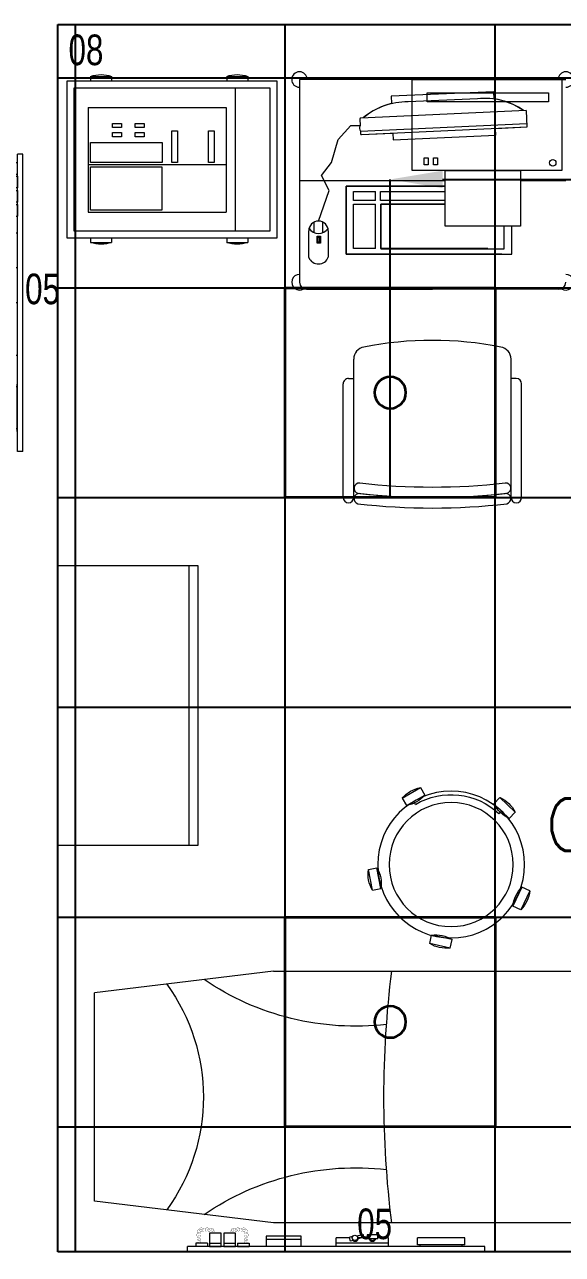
# Model space of a CAD drawing. Header units: inches. Extents: x -12418 to 57169, y -29325 to 19878.
# Drawn here: x 23854 to 25392, y -9965 to -6447 of the extents above; entities that cross this region are included whole.
import ezdxf
from ezdxf.enums import TextEntityAlignment as Align

# ---------------------------------------------------------------- set-up
doc = ezdxf.new("R2010")
doc.units = ezdxf.units.IN
doc.header["$LTSCALE"] = 25
doc.header["$MEASUREMENT"] = 0
doc.header["$PDMODE"] = 3
doc.linetypes.add('00-Ground Floor$0$DASHED', pattern=[0.75, 0.5, -0.25])
doc.linetypes.add('00-Ground Floor$0$HIDDEN2', pattern=[0.1875, 0.125, -0.0625])
doc.layers.get('0').update_dxf_attribs({"color": 8})
doc.layers.get('Defpoints').update_dxf_attribs({"color": 8})
for name, color, linetype, lineweight in [('00-Ground Floor$0$72_EGR_BASE_TEXT', 252, 'Continuous', 5), ('00-Ground Floor$0$72_EGR_EQP_TAG', 142, 'Continuous', 5), ('00-Ground Floor$0$LOADING', 253, 'Continuous', 5), ('00-Ground Floor$0$Walls', 251, 'Continuous', 5), ('E-DIM', 6, 'Continuous', 18), ('E-LITE-CIRC-NUMB', 6, 'Continuous', 25), ('E-LITE-CLNG', 150, 'Continuous', 35), ('E-LITE-CTRL', 6, 'Continuous', 25)]:
    doc.layers.add(name, color=color, linetype=linetype, lineweight=lineweight)
doc.layers.add('00-Ground Floor$0$False Ceiling', color=251, linetype='Continuous')
doc.styles.add('00-Ground Floor$0$SIMPLEX', font='SIMPLEX.shx', dxfattribs={"height": 150})
doc.styles.add('00-Ground Floor$0$X3G_ENTITY_257CFD', font='swisscl.ttf', dxfattribs={"height": 200})
doc.styles.add('DC_Simplex', font='SIMPLEX.shx', dxfattribs={"width": 0.7})
doc.styles.get("Standard").update_dxf_attribs({"font": 'arial.ttf'})
doc.dimstyles.get("Standard").update_dxf_attribs({"dimtxt": 150, "dimasz": 150, "dimexe": 0.18, "dimexo": 0.0625, "dimgap": 1, "dimtad": 1, "dimdec": 0, "dimlfac": 0.1, "dimzin": 0, "dimdsep": 46, "dimtxsty": 'Standard', "dimcen": 0.09, "dimclrd": 256, "dimclrt": 7, "dimadec": 0, "dimazin": 0, "dimtfac": 1, "dimtdec": 0, "dimtofl": 0, "dimtmove": 0, "dimatfit": 3, "dimfxl": 1, "dimtolj": 1, "dimtzin": 0, "dimarcsym": 0})

# ---------------------------------------------------------------- blocks, each defined once
blk = doc.blocks.new('00-Ground Floor$0$ME19011A-P')
for p, q in [((-0.425, 0), (0.425, 0)), ((-0.425, 0), (-0.425, -0.015)), ((0.425, 0), (0.425, -0.015)), ((-0.425, -0.015), (0.425, -0.015)), ((-0.3675, -0.0198), (-0.2325, -0.0198)), ((-0.3675, -0.0198), (-0.3675, -0.0399)), ((-0.36, -0.015), (-0.36, -0.0198)), ((-0.24, -0.015), (-0.24, -0.0198)), ((-0.2325, -0.0198), (-0.2325, -0.0399)), ((-0.15, -0.015), (-0.15, -0.04)), ((-0.15, -0.025), (0, -0.025)), ((-0.0402, -0.0312), (-0.0496, -0.0337)), ((-0.0376, -0.0409), (-0.0402, -0.0312)), ((0, -0.015), (0, -0.04)), ((0.1, -0.015), (0.1, -0.045)), ((0.1, -0.035), (0.2, -0.035)), ((0.2, -0.045), (0.2, -0.015)), ((0.2818, -0.015), (0.2484, -0.015)), ((0.2484, -0.0243), (0.2484, -0.015)), ((0.2818, -0.0243), (0.2484, -0.0243)), ((0.2818, -0.0243), (0.2818, -0.015)), ((0.3211, -0.015), (0.2877, -0.015)), ((0.2877, -0.015), (0.2877, -0.0531)), ((0.3211, -0.0243), (0.2877, -0.0243)), ((0.3211, -0.0531), (0.3211, -0.015)), ((0.3623, -0.015), (0.3289, -0.015)), ((0.3289, -0.015), (0.3289, -0.0531)), ((0.3623, -0.0243), (0.3289, -0.0243)), ((0.3623, -0.0531), (0.3623, -0.015)), ((0.3682, -0.0243), (0.3682, -0.015)), ((0.3682, -0.015), (0.4016, -0.015)), ((0.3682, -0.0243), (0.4016, -0.0243)), ((0.4016, -0.0243), (0.4016, -0.015)), ((-0.3675, -0.0399), (-0.2325, -0.0399)), ((-0.15, -0.04), (-0.1187, -0.04)), ((-0.0887, -0.04), (-0.0637, -0.04)), ((-0.0606, -0.0371), (-0.0787, -0.0432)), ((-0.0787, -0.0432), (-0.077, -0.0497)), ((-0.0582, -0.046), (-0.077, -0.0497)), ((-0.047, -0.0434), (-0.0376, -0.0409)), ((-0.0379, -0.04), (0, -0.04)), ((0.1, -0.045), (0.2, -0.045)), ((0.2877, -0.0531), (0.3211, -0.0531)), ((0.3289, -0.0531), (0.3623, -0.0531))]:
    blk.add_line(p, q)
at = {"color": 8, "const_width": 0.000601}
for points in [[(0.3044, -0.0531, -0.184574), (0.2977, -0.0636, -1.44364), (0.2961, -0.0581, -0.837915), (0.2969, -0.0664, -0.30536), (0.2839, -0.062, -1.584726), (0.2894, -0.0609, -0.253153), (0.2827, -0.0684, -0.874198), (0.2775, -0.0585, -0.915253), (0.2791, -0.0658, -0.223821), (0.2683, -0.0644, -1.703343), (0.272, -0.0597, -0.588962), (0.2621, -0.068, -0.717795), (0.2625, -0.0581, -0.983104), (0.2645, -0.0644, -0.326362), (0.2534, -0.0609, -0.758716), (0.2609, -0.0514, -0.906186), (0.2593, -0.0565, -0.189488), (0.2526, -0.0522, -0.7948), (0.2613, -0.0423, -1.223996), (0.2574, -0.047, -0.072149), (0.2534, -0.0403, -0.645886), (0.2609, -0.0324, -1.366917), (0.2574, -0.0371, -0.078415), (0.2542, -0.0308, -0.723006), (0.2613, -0.0256, -1.105484), (0.2582, -0.0292, -0.221197), (0.2566, -0.0243, -0.221197)], [(0.3456, -0.0531, 0.184574), (0.3523, -0.0636, 1.44364), (0.3539, -0.0581, 0.837915), (0.3531, -0.0664, 0.30536), (0.3661, -0.062, 1.584726), (0.3606, -0.0609, 0.253153), (0.3673, -0.0684, 0.874198), (0.3725, -0.0585, 0.915253), (0.3709, -0.0658, 0.223821), (0.3817, -0.0644, 1.703343), (0.378, -0.0597, 0.588962), (0.3879, -0.068, 0.717795), (0.3875, -0.0581, 0.983104), (0.3855, -0.0644, 0.326362), (0.3966, -0.0609, 0.758716), (0.3891, -0.0514, 0.906186), (0.3907, -0.0565, 0.189488), (0.3974, -0.0522, 0.7948), (0.3887, -0.0423, 1.223996), (0.3926, -0.047, 0.072149), (0.3966, -0.0403, 0.645886), (0.3891, -0.0324, 1.366917), (0.3926, -0.0371, 0.078415), (0.3958, -0.0308, 0.723006), (0.3887, -0.0256, 1.105484), (0.3918, -0.0292, 0.221197), (0.3934, -0.0243, 0.221197)]]:
    blk.add_lwpolyline(points, format="xyb", dxfattribs=at)
blk.add_lwpolyline([(-0.1187, -0.0482), (-0.0887, -0.0482), (-0.0887, -0.0382), (-0.1187, -0.0382)], close=True)
blk.add_circle((-0.0537, -0.04), 0.0075)
for centre, radius, start, end in [((-0.1037, -0.04), 0.01, 10.4593, 169.5407), ((-0.1037, -0.04), 0.0075, 14.0075, 165.9925), ((-0.0537, -0.04), 0.01, 45, 180)]:
    blk.add_arc(centre, radius, start, end)
blk = doc.blocks.new('00-Ground Floor$0$M.44.57.64')
at = {"layer": '00-Ground Floor$0$LOADING', "xscale": 1000.000000000002, "yscale": 1000.000000000002, "zscale": 1000.000000000002, "rotation": 225.9999036123427}
blk.add_blockref('00-Ground Floor$0$ME19011A-P', (-80806.9, 16720.7), dxfattribs=at)
blk = doc.blocks.new('00-Ground Floor$0$Attendant Chair')
at = {"layer": '00-Ground Floor$0$LOADING', "extrusion": (-1.21708e-09, -2.24007e-05, 1)}
for p, q in [((2658.05, -1164.23, 0), (2658.05, -1164.23, 0)), ((2608.55, -1165.73, 0), (2608.55, -1198.28, 0)), ((2611.55, -1165.73, 0), (2611.55, -1205.3, 0)), ((2656.55, -1165.73, 0), (2656.55, -1205.3, 0)), ((2659.55, -1165.73, 0), (2659.55, -1198.28, 0)), ((2610.05, -1199.78, 0), (2611.55, -1199.78, 0)), ((2658.05, -1199.78, 0), (2656.55, -1199.78, 0))]:
    blk.add_line(p, q, dxfattribs=at)
for centre, radius, start, end in [((2610.05, -1165.73, 0.03), 1.5, 90, 180), ((2610.05, -1165.73, 0.03), 1.5, 0, 90), ((2613.12, -1165.39, 0.03), 1.5, 104.3864, 275.5209), ((2634.05, -1351.28, 0.03), 188.55, 83.5119, 96.4882), ((2654.98, -1165.39, 0.03), 1.5, 264.4791, 75.6136), ((2658.05, -1165.73, 0.03), 1.5, 90, 180), ((2658.05, -1165.73, 0.03), 1.5, 0, 90), ((2613.12, -1168.39, 0.03), 1.5, 104.3864, 275.5209), ((2634.05, -1354.28, 0.03), 188.55, 83.5119, 96.4882), ((2634.05, -1353.22, 0.03), 187.49, 83.6341, 96.3659), ((2654.98, -1168.39, 0.03), 1.5, 264.4791, 75.6136), ((2634.05, -1356.22, 0.03), 187.49, 83.6341, 96.3659), ((2610.05, -1198.28, 0.03), 1.5, 180, 270), ((2658.05, -1198.28, 0.03), 1.5, 270, 0), ((2615.05, -1205.3, 0.03), 3.5, 180, 260.6557), ((2653.05, -1205.3, 0.03), 3.5, 279.3443, 0), ((2634.05, -1110.32, 0.03), 100.36, 258.7569, 281.2432)]:
    blk.add_arc(centre, radius, start, end, dxfattribs=at)
blk = doc.blocks.new('00-Ground Floor$0$tredmill')
at = {"layer": '00-Ground Floor$0$LOADING'}
for p, q in [((-955999.4, -388034.5), (-956380.3, -388034.5)), ((-956380.3, -388034.5), (-956380.3, -388614.5)), ((-955999.4, -388034.5), (-955618.5, -388034.5)), ((-955824.6, -388069.3), (-956117.7, -388082.6)), ((-955824.6, -388069.3), (-956117.7, -388082.6)), ((-956117.7, -388082.6), (-956116.8, -388103.5)), ((-956117.7, -388082.6), (-956116.8, -388103.4)), ((-955823.6, -388090.2), (-955824.6, -388069.3)), ((-955823.6, -388090.2), (-955824.6, -388069.3)), ((-955870.9, -388089.5), (-956069.8, -388098.5)), ((-956207.2, -388146.8), (-956207, -388167.2)), ((-956207.2, -388146.8), (-956207, -388167.2)), ((-955731.8, -388123), (-956205.2, -388144.7)), ((-956198, -388144.3), (-956205.2, -388144.7)), ((-955731.8, -388123), (-955729.7, -388170.3)), ((-956269.8, -388206.2), (-956233.5, -388166.4)), ((-956233.5, -388166.4), (-956207, -388166.1)), ((-956206, -388182.2), (-955730.1, -388160.3)), ((-956206, -388182.2), (-956205.4, -388190.1)), ((-956206, -388182.2), (-956205.4, -388190.1)), ((-956203.2, -388192), (-955729.5, -388170.3)), ((-956203.2, -388192), (-956113, -388187.9)), ((-956113, -388187.9), (-956112.1, -388207.2)), ((-956113, -388187.9), (-956112.1, -388207.2)), ((-955819.8, -388174.4), (-955729.5, -388170.3)), ((-955818.9, -388193.9), (-955819.8, -388174.4)), ((-955818.9, -388193.9), (-955819.8, -388174.4)), ((-956288.8, -388271.9), (-956269.8, -388206.2)), ((-956112.1, -388207.2), (-955818.9, -388193.9)), ((-956112.1, -388207.2), (-955818.9, -388193.9)), ((-956317.3, -388309), (-956288.8, -388271.9)), ((-955963.8, -388324.5), (-956380.3, -388324.5)), ((-956294.9, -388352.2), (-956317.3, -388309)), ((-955618.5, -388324.5), (-955747.8, -388324.5)), ((-956325.8, -388439.3), (-956294.9, -388352.2)), ((-956246.5, -388339.3), (-955963.8, -388339.3)), ((-956246.5, -388533.8), (-956246.5, -388339.3)), ((-955963.8, -388339.3), (-956246.5, -388339.3)), ((-956246.5, -388339.3), (-956246.5, -388533.8)), ((-956225.7, -388354.9), (-956163.3, -388354.9)), ((-956225.7, -388380.9), (-956225.7, -388354.9)), ((-956163.3, -388380.9), (-956163.3, -388354.9)), ((-956163.3, -388380.9), (-956225.7, -388380.9)), ((-956225.7, -388518.2), (-956225.7, -388391.3)), ((-956225.7, -388391.3), (-956163.3, -388391.3)), ((-956163.3, -388518.2), (-956163.3, -388391.3)), ((-955963.8, -388380.9), (-956148.7, -388380.9)), ((-956147.7, -388391.3), (-955963.8, -388391.3)), ((-956147.7, -388518.2), (-956147.7, -388391.3)), ((-956338.1, -388472.3), (-956338.1, -388442.2)), ((-956313.4, -388472.3), (-956313.4, -388442.2)), ((-955801.1, -388533.8), (-956246.5, -388533.8)), ((-956246.5, -388533.8), (-955801.1, -388533.8)), ((-956163.3, -388518.2), (-956225.7, -388518.2)), ((-955841.9, -388518.2), (-956147.7, -388518.2)), ((-956360.3, -388634.5), (-955999.4, -388634.5)), ((-955638.5, -388634.5), (-955999.4, -388634.5))]:
    blk.add_line(p, q, dxfattribs=at)
for points in [[(-955629.7, -388294.8), (-956058, -388294.8), (-956058, -388034.5), (-955629.7, -388034.5)], [(-955667.7, -388098.7), (-956015, -388098.7), (-956015, -388072.4), (-955667.7, -388072.4)], [(-956012.4, -388278.4), (-956023.9, -388278.4), (-956023.9, -388258.4), (-956012.4, -388258.4)], [(-955985.2, -388278.4), (-955996.6, -388278.4), (-955996.6, -388258.4), (-955985.2, -388258.4)], [(-955747.8, -388454), (-955963.8, -388454), (-955963.8, -388294.8), (-955747.8, -388294.8)], [(-956320.2, -388502.4), (-956329.3, -388502.4), (-956329.3, -388482.9), (-956320.2, -388482.9)], [(-956322.7, -388499.9), (-956326.8, -388499.9), (-956326.8, -388485.4), (-956322.7, -388485.4)]]:
    blk.add_lwpolyline(points, close=True, dxfattribs=at)
for points in [[(-955963.8, -388339.3), (-956246.5, -388339.3), (-956246.5, -388533.8), (-955773.3, -388533.8), (-955773.3, -388454)], [(-955963.8, -388380.9), (-956148.7, -388380.9), (-956148.7, -388354.9), (-955963.8, -388354.9)], [(-955963.8, -388391.3), (-956147.7, -388391.3), (-956147.7, -388518.5), (-955795.1, -388518.5), (-955795.1, -388454)], [(-956353.8, -388543.8), (-956353.8, -388467.3)], [(-956297.8, -388467.3), (-956297.8, -388542.4)], [(-956325.8, -388562.1), (-956326.3, -388562.1)]]:
    blk.add_lwpolyline(points, dxfattribs=at)
blk.add_circle((-955656, -388272.7), 9.18, dxfattribs=at)
for centre, radius, start, end in [((-956380.3, -388034.5), 22.2, 0, 270), ((-955618.5, -388034.5), 22.2, 270, 180), ((-956073.2, -388291.4), 192.9, 89.0011, 130.3267), ((-956073.2, -388291.4), 192.9, 103.0799, 130.3268), ((-955850.1, -388281.3), 192.9, 54.9564, 96.199), ((-955850.1, -388281.3), 192.9, 54.9564, 82.1216), ((-956205.1, -388146.7), 2.08, 92.6241, 180.6241), ((-956205.1, -388146.7), 2.08, 92.6241, 180.6241), ((-956195, -388173.9), 13.8, 150.5606, 216.8112), ((-956195, -388173.9), 13.8, 150.5606, 216.8112), ((-956203.3, -388189.9), 2.08, 184.6241, 272.6239), ((-956203.3, -388189.9), 2.08, 184.6241, 272.6239), ((-956325.8, -388467.3), 28, 0, 180), ((-956325.8, -388441.7), 33, 214.6644, 325.3356), ((-956326.1, -388531.9), 30.2, 203.3421, 339.5419), ((-956380.3, -388614.5), 22.2, 90, 303.6936), ((-955618.5, -388614.5), 22.2, 236.3067, 90), ((-956360.3, -388614.5), 20, 180, 270), ((-955638.5, -388614.5), 20, 270, 0)]:
    blk.add_arc(centre, radius, start, end, dxfattribs=at)
at = {"layer": '00-Ground Floor$0$LOADING', "xscale": 10, "yscale": 10, "zscale": 10, "rotation": 180}
blk.add_blockref('00-Ground Floor$0$Attendant Chair', (-929659.7, -400887.4), dxfattribs=at)
blk = doc.blocks.new('00-Ground Floor$0$GF21027-P')
at = {"layer": '00-Ground Floor$0$LOADING'}
for p, q in [((0.4, 0.4), (-0.4, 0.4)), ((-0.4, 0.4), (-0.4, 0)), ((0.4, 0), (0.4, 0.4)), ((-0.4, 0.025), (0.4, 0.025)), ((-0.4, 0), (0.4, 0))]:
    blk.add_line(p, q, dxfattribs=at)
blk = doc.blocks.new('00-Ground Floor$0$HF10037B-P')
at = {"layer": '00-Ground Floor$0$LOADING'}
for p, q in [((0.2459, 0.134), (0.1859, 0.134)), ((0.1859, 0.134), (0.1859, 0.109)), ((0.2459, 0.109), (0.1859, 0.109)), ((0.2459, 0.134), (0.2459, 0.109)), ((0, 0), (-0.0142, -0.0583)), ((0, 0), (0.0243, -0.0059)), ((0.0243, -0.0059), (0.01, -0.0642)), ((0.4071, -0.0094), (0.431, -0.0018)), ((0.4071, -0.0094), (0.4255, -0.0665)), ((0.431, -0.0018), (0.4493, -0.0589)), ((-0.0142, -0.0583), (0.01, -0.0642)), ((0.4069, -0.0417), (0.4165, -0.0387)), ((0.4255, -0.0665), (0.4493, -0.0589)), ((0.0524, -0.2725), (0.0674, -0.2525)), ((0.0524, -0.2725), (0.1004, -0.3085)), ((0.0674, -0.2525), (0.1154, -0.2885)), ((0.3125, -0.2897), (0.362, -0.2558)), ((0.3266, -0.3103), (0.3761, -0.2764)), ((0.3267, -0.268), (0.3323, -0.2763)), ((0.3761, -0.2764), (0.362, -0.2558)), ((0.1004, -0.3085), (0.1154, -0.2885)), ((0.3266, -0.3103), (0.3125, -0.2897))]:
    blk.add_line(p, q, dxfattribs=at)
for radius in [0.21, 0.1775]:
    blk.add_circle((0.2161, -0.1014), radius, dxfattribs=at)
for centre, radius, start, end in [((0.2159, 0.0465), 0.0925, 71.0754, 108.9246), ((0.2159, 0.1965), 0.0925, 251.0754, 288.9246), ((0.0779, -0.0499), 0.0925, 147.3419, 185.1912), ((-0.0678, -0.0143), 0.0925, 327.3419, 5.1912), ((0.4996, -0.0113), 0.0925, 178.8412, 216.6904), ((0.3568, -0.057), 0.0925, 358.8412, 36.6904), ((0.2161, -0.1014), 0.2, 303.6037, 17.3657), ((0.1289, -0.2205), 0.0925, 214.1875, 252.0368), ((0.0389, -0.3404), 0.0925, 34.1875, 72.0368), ((0.3867, -0.3449), 0.0925, 105.5121, 143.3614), ((0.3019, -0.2212), 0.0925, 285.5121, 323.3614)]:
    blk.add_arc(centre, radius, start, end, dxfattribs=at)
blk = doc.blocks.new('00-Ground Floor$0$HF13902-P')
at = {"color": 8}
for centre, radius, start, end in [((0, 1.0679), 0.5515, 234.1788, 305.8212), ((-0.9704, 0.0819), 0.7679, 353.3222, 34.2669), ((0.9704, 0.0819), 0.7679, 145.7331, 186.6778), ((0, -2.9071), 2.9071, 82.8865, 97.1135)]:
    blk.add_arc(centre, radius, start, end, dxfattribs=at)
at = {"layer": '00-Ground Floor$0$LOADING'}
for p, q in [((-0.36, 0.3161), (-0.2975, 0.8276)), ((0.2975, 0.8276), (-0.2975, 0.8276)), ((0.36, 0.3161), (0.2975, 0.8276)), ((-0.36, 0.3161), (-0.36, -0.6824)), ((0.36, -0.6824), (0.36, 0.3161))]:
    blk.add_line(p, q, dxfattribs=at)
blk = doc.blocks.new('00-Ground Floor$0$HF10647-P')
for p, q in [((0.0669, 0.45), (0.0669, 0.4629)), ((0.0669, 0.4629), (0.1269, 0.4629)), ((0.1269, 0.45), (0.1269, 0.4629)), ((0.4562, 0.45), (0.4562, 0.4629)), ((0.4562, 0.4629), (0.5162, 0.4629)), ((0.5162, 0.45), (0.5162, 0.4629)), ((0.6, 0.45), (0, 0.45)), ((0, 0.45), (0, 0)), ((0.02, 0.43), (0.02, 0.02)), ((0.58, 0.43), (0.02, 0.43)), ((0.58, 0.02), (0.58, 0.43)), ((0.6, 0), (0.6, 0.45)), ((0, 0), (0.6, 0)), ((0.02, 0.02), (0.58, 0.02)), ((0.0669, -0.0124), (0.0669, 0)), ((0.1269, -0.0124), (0.1269, 0)), ((0.4562, -0.0124), (0.4562, 0)), ((0.5162, -0.0124), (0.5162, 0)), ((0.0669, -0.0124), (0.1269, -0.0124)), ((0.4562, -0.0124), (0.5162, -0.0124))]:
    blk.add_line(p, q)
at = {"linetype": '00-Ground Floor$0$DASHED'}
blk.add_line((0.48, 0.02), (0.48, 0.43), dxfattribs=at)
for centre, start, end in [((0.0969, 0.3754), 71.0754, 108.9246), ((0.4862, 0.3754), 71.0754, 108.9246), ((0.0969, 0.0751), 251.0754, 288.9246), ((0.4862, 0.0751), 251.0754, 288.9246)]:
    blk.add_arc(centre, 0.0925, start, end)
blk = doc.blocks.new('00-Ground Floor$0$ME11129-P')
for p, q in [((0, 0.3), (0.395, 0.3)), ((0, 0), (0, 0.3)), ((0.395, 0), (0.395, 0.3)), ((0, 0.1631), (0.395, 0.1631)), ((0, 0), (0.395, 0))]:
    blk.add_line(p, q)
for points in [[(0.0075, 0.2943), (0.0075, 0.1703), (0.2112, 0.1703), (0.2112, 0.2943)], [(0.0075, 0.1574), (0.0075, 0.1), (0.2124, 0.1), (0.2124, 0.1574)], [(0.2393, 0.1574), (0.2393, 0.0673), (0.2557, 0.0673), (0.2557, 0.1574)], [(0.3447, 0.1574), (0.3447, 0.0673), (0.3611, 0.0673), (0.3611, 0.1574)], [(0.0696, 0.0837), (0.0696, 0.072), (0.0953, 0.072), (0.0953, 0.0837)], [(0.1351, 0.0837), (0.1351, 0.072), (0.1609, 0.072), (0.1609, 0.0837)], [(0.0696, 0.0579), (0.0696, 0.0462), (0.0953, 0.0462), (0.0953, 0.0579)], [(0.1351, 0.0579), (0.1351, 0.0462), (0.1609, 0.0462), (0.1609, 0.0579)]]:
    blk.add_lwpolyline(points, close=True)
blk = doc.blocks.new('00-Ground Floor$0$emergency trolley')
at = {"layer": '00-Ground Floor$0$LOADING', "lineweight": 0, "extrusion": (-8.32957e-23, -4.54131e-15, -1), "xscale": 1000, "yscale": 1000, "zscale": 1000, "rotation": 180.000000000946}
blk.add_blockref('00-Ground Floor$0$HF10647-P', (951241.3, -396513.1, 0), dxfattribs=at)
at = {"layer": '00-Ground Floor$0$LOADING', "linetype": '00-Ground Floor$0$HIDDEN2', "ltscale": 5000, "extrusion": (8.55145e-16, -4.19218e-15, -1), "xscale": 1000.000000000001, "yscale": 1000.000000000001, "zscale": 1000.000000000001, "rotation": 180.0001913008752}
blk.add_blockref('00-Ground Floor$0$ME11129-P', (951181.6, -396589.5, 0), dxfattribs=at)
blk = doc.blocks.new('00-Ground Floor$0$A$Ce9e1c4c3')
at = {"layer": '00-Ground Floor$0$False Ceiling', "color": 254}
for p, q in [((-76050.5, -9957.4, 0), (-76050.5, -6447.4, 0)), ((-76050.5, -6447.4, 0), (-70550.5, -6447.4, 0)), ((-70550.5, -9957.4, 0), (-76050.5, -9957.4, 0))]:
    blk.add_line(p, q, dxfattribs=at)
at = {"layer": '00-Ground Floor$0$False Ceiling', "color": 254, "linetype": 'Continuous'}
for p, q in [((-76000, -9957.4), (-76000, -6447.4)), ((-75400, -9957.4), (-75400, -6447.4)), ((-74800, -9957.4), (-74800, -6447.4)), ((-76050.5, -6600), (-70550.5, -6600)), ((-76050.5, -7200), (-70550.5, -7200)), ((-76050.5, -7800), (-70550.5, -7800)), ((-76050.5, -8400), (-70550.5, -8400)), ((-76050.5, -9000), (-70550.5, -9000)), ((-76050.5, -9600), (-70550.5, -9600))]:
    blk.add_line(p, q, dxfattribs=at)
blk = doc.blocks.new('00-Ground Floor')
at = {"layer": '00-Ground Floor$0$Walls'}
for p, q in [((29449.5, -6447.4, 0), (23949.5, -6447.4, 0)), ((23949.5, -9957.4, 0), (23949.5, -6447.4, 0)), ((23949.5, -9957.4, 0), (29449.5, -9957.4, 0))]:
    blk.add_line(p, q, dxfattribs=at)
at = {"layer": '00-Ground Floor$0$False Ceiling', "color": 254}
blk.add_blockref('00-Ground Floor$0$A$Ce9e1c4c3', (100000, 0), dxfattribs=at)
at = {"layer": '00-Ground Floor$0$LOADING'}
for name, p in [('00-Ground Floor$0$tredmill', (981020.8, 381430)), ('00-Ground Floor$0$emergency trolley', (975217.5, 389905.2, 0))]:
    blk.add_blockref(name, p, dxfattribs=at)
at = {"layer": '00-Ground Floor$0$LOADING', "xscale": -1, "rotation": 135.9999036123427}
blk.add_blockref('00-Ground Floor$0$M.44.57.64', (93592.2, -51348.9, 0), dxfattribs=at)
at = {"layer": '00-Ground Floor$0$LOADING', "color": 1, "xscale": -1000, "yscale": 1000, "zscale": 1000, "rotation": 89.99999997908817}
blk.add_blockref('00-Ground Floor$0$GF21027-P', (24349.5, -8394.9, 0), dxfattribs=at)
at = {"layer": '00-Ground Floor$0$LOADING', "extrusion": (1.16581e-09, 2.75759e-10, -1), "xscale": 999.9999999999997, "yscale": 999.9999999999997, "zscale": 999.9999999999997, "rotation": 115.7813125359262}
blk.add_blockref('00-Ground Floor$0$HF10037B-P', (-25071.6, -9088.6, 0), dxfattribs=at)
at = {"layer": '00-Ground Floor$0$LOADING', "xscale": -1000, "yscale": 1000, "zscale": 1000, "rotation": 90}
blk.add_blockref('00-Ground Floor$0$HF13902-P', (24882.1, -9514.7, 0), dxfattribs=at)
at = {"layer": '00-Ground Floor$0$LOADING', "rotation": 314.0000963876573}
blk.add_blockref('00-Ground Floor$0$M.44.57.64', (68850.9, -79700.2, 0), dxfattribs=at)
at = {"layer": '00-Ground Floor$0$72_EGR_BASE_TEXT', "insert": (27316.4, -8660.8, 0), "char_height": 150, "attachment_point": 2, "style": '00-Ground Floor$0$SIMPLEX'}
blk.add_mtext('CARDIAC CONSULT ROOM/STRESS TEST', dxfattribs=at)
at = {"layer": '00-Ground Floor$0$72_EGR_EQP_TAG', "char_height": 87.47, "attachment_point": 2, "style": '00-Ground Floor$0$X3G_ENTITY_257CFD'}
for s, insert in [('08', (24030, -6475.9, 0)), ('05', (23905.8, -7159.7, 0)), ('05', (24855.5, -9833.7, 0))]:
    blk.add_mtext(s, dxfattribs=dict(at, insert=insert))
blk = doc.blocks.new('*U13')
blk.add_lwpolyline([(-300, 300), (-300, -300), (300, -300), (300, 300)], close=True)
blk.add_circle((0, 0), 45)
at = {"layer": 'E-LITE-CIRC-NUMB', "style": 'DC_Simplex', "width": 0.7, "flags": 8}
blk.add_attdef('CIRCUIT', text='', height=200, rotation=0, dxfattribs=at).set_placement((-473.9, 300), align=Align.RIGHT)
at = {"layer": 'E-LITE-CTRL', "style": 'DC_Simplex', "width": 0.7, "flags": 8}
blk.add_attdef('CONTROL', (1118.9, -935), '', height=200, rotation=360, dxfattribs=at)
blk = doc.blocks.new('*D304')
at = {"layer": 'Defpoints', "color": 0, "transparency": 16777216}
for p in [(26700, -6890.2), (24900, -7800), (26700, -7800)]:
    blk.add_point(p, dxfattribs=at)
at = {"layer": 'E-DIM', "color": 0, "lineweight": -2, "transparency": 16777216}
for p, q in [((24900, -7799.9), (24900, -6890.1)), ((26700, -7799.9), (26700, -6890.1))]:
    blk.add_line(p, q, dxfattribs=at)
at = {"layer": 'E-DIM', "lineweight": -2, "transparency": 16777216}
blk.add_line((25050, -6890.2), (26550, -6890.2), dxfattribs=at)
at = {"layer": 'E-DIM', "transparency": 16777216}
for points in [[(25050, -6865.2), (25050, -6915.2), (24900, -6890.2)], [(26550, -6865.2), (26550, -6915.2), (26700, -6890.2)]]:
    blk.add_solid(points, dxfattribs=at)
at = {"layer": 'E-DIM', "color": 7, "transparency": 16777216, "insert": (25800, -6812.7), "char_height": 150, "attachment_point": 5}
blk.add_mtext('\\A1;180', dxfattribs=at)

msp = doc.modelspace()

# ---------------------------------------------------------------- block references
msp.add_blockref('00-Ground Floor', (0, 0))
at = {"layer": 'E-LITE-CLNG', "xscale": -1}
for p in [(24900, -7500), (24900, -9300)]:
    msp.add_blockref('*U13', p, dxfattribs=at)

# ---------------------------------------------------------------- dimensions: what is measured, and where the dimension line sits
at = {"layer": 'E-DIM'}
dim = msp.add_linear_dim(base=(26700, -6890.2), p1=(24900, -7800), p2=(26700, -7800), dimstyle='Standard', dxfattribs=at)
dim.commit()
dim.dimension.update_dxf_attribs({"geometry": '*D304', "text_midpoint": (25800, -6812.7)})

doc.saveas('drawing.dxf')
